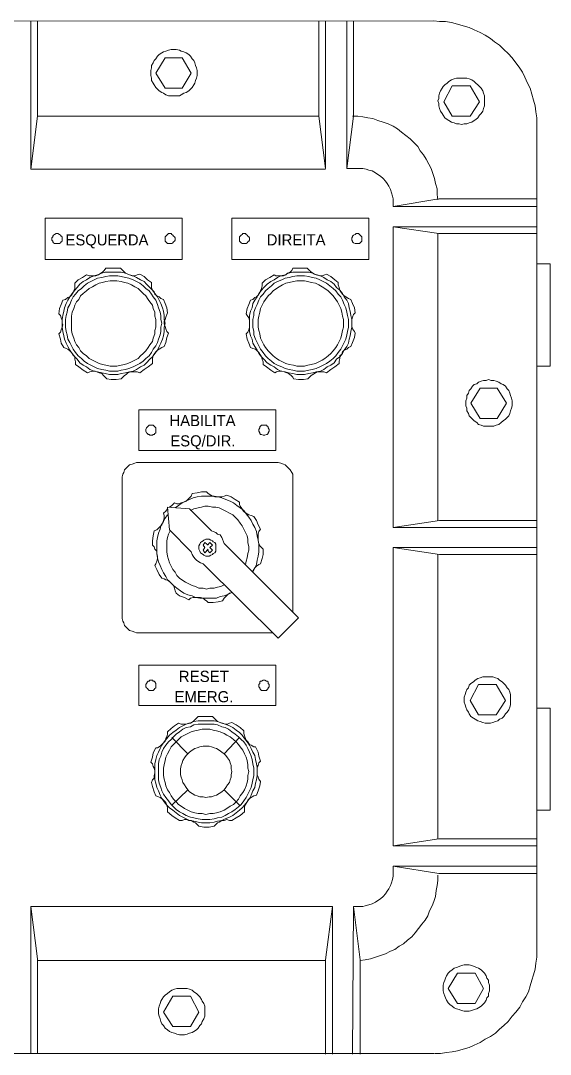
# Model space of a CAD drawing. Header units: millimetres. Extents: x -72 to 2978, y -1067 to 2817.
# Drawn here: x 2081.4 to 2268.2, y 603.2 to 967.8 of the extents above; entities that cross this region are included whole.
import ezdxf

# ---------------------------------------------------------------- set-up
doc = ezdxf.new("R2010")
doc.units = ezdxf.units.MM
doc.styles.add('CIDFont+F1$001H0', font='')
doc.styles.get('CIDFont+F1$001H0').set_extended_font_data('CIDFont+F1')

msp = doc.modelspace()

# ---------------------------------------------------------------- linework, layer by layer
at = {"color": 7, "linetype": 'Continuous', "lineweight": 15, "true_color": 0x000007}
for p, q in [((2227.05, 967.84), (1935.37, 967.54)), ((2084.93, 915.4), (2084.93, 967.54)), ((2087.32, 967.54), (2087.32, 934.17)), ((2186.53, 967.84), (2186.53, 934.17)), ((2188.91, 967.84), (2188.91, 915.7)), ((2196.36, 915.7), (2196.36, 967.84)), ((2198.74, 967.84), (2198.74, 934.17)), ((2129.03, 949.37), (2132.3, 954.73)), ((2132.3, 954.73), (2138.26, 954.73)), ((2138.26, 954.73), (2141.54, 949.37)), ((2132.3, 944.01), (2129.03, 949.37)), ((2141.54, 949.37), (2138.26, 944.01)), ((2230.62, 939.24), (2233.6, 944.9)), ((2233.6, 944.9), (2239.86, 944.9)), ((2239.86, 944.9), (2243.13, 939.24)), ((2138.26, 944.01), (2132.3, 944.01)), ((2233.6, 934.17), (2230.62, 939.24)), ((2243.13, 939.24), (2239.86, 934.17)), ((2087.32, 934.17), (2084.93, 915.4)), ((2087.32, 934.17), (2186.53, 934.17)), ((2186.53, 934.17), (2188.91, 915.7)), ((2198.74, 934.17), (2196.36, 915.7)), ((2239.86, 934.17), (2233.6, 934.17)), ((2263.39, 931.49), (2263.39, 639.52)), ((2084.93, 915.4), (2188.91, 915.4)), ((2200.83, 915.7), (2196.36, 915.7)), ((2228.83, 904.98), (2212.75, 902.3)), ((2228.83, 904.98), (2263.39, 904.98)), ((2212.75, 902.3), (2212.75, 903.78)), ((2212.75, 902.3), (2263.39, 902.3)), ((2212.75, 895.15), (2212.75, 789.08)), ((2228.83, 892.76), (2212.75, 895.15)), ((2212.75, 895.15), (2263.39, 895.15)), ((2228.54, 791.47), (2228.54, 892.76)), ((2228.83, 892.76), (2263.39, 892.76)), ((2268.16, 882.04), (2263.39, 882.04)), ((2268.16, 845.99), (2268.16, 882.04)), ((2268.16, 845.99), (2263.39, 845.99)), ((2240.15, 832.88), (2243.43, 838.24)), ((2243.43, 838.24), (2249.39, 838.24)), ((2249.39, 838.24), (2252.67, 832.88)), ((2243.43, 827.52), (2240.15, 832.88)), ((2252.67, 832.88), (2249.39, 827.52)), ((2249.39, 827.52), (2243.43, 827.52)), ((2123.07, 812.02), (2171.33, 812.02)), ((2117.11, 757.8), (2117.11, 806.06)), ((2177.29, 758.99), (2177.29, 806.06)), ((2140.94, 795.64), (2133.2, 796.23)), ((2133.79, 788.19), (2133.2, 796.23)), ((2140.94, 795.64), (2148.69, 787.89)), ((2229.13, 791.47), (2212.75, 789.08)), ((2229.13, 791.47), (2263.39, 791.47)), ((2141.54, 780.44), (2133.79, 788.19)), ((2212.75, 789.08), (2263.39, 789.08)), ((2153.16, 783.42), (2179.38, 757.2)), ((2212.75, 781.93), (2212.75, 676.76)), ((2229.13, 779.55), (2212.75, 781.93)), ((2212.75, 781.93), (2263.39, 781.93)), ((2228.54, 779.55), (2228.54, 679.15)), ((2229.13, 779.55), (2263.39, 779.55)), ((2172.23, 750.05), (2145.71, 776.27)), ((2179.38, 757.2), (2172.23, 750.05)), ((2123.07, 751.84), (2170.14, 751.84)), ((2239.86, 728.01), (2242.84, 733.67)), ((2242.84, 733.67), (2249.09, 733.67)), ((2249.09, 733.67), (2252.37, 728.01)), ((2242.84, 722.94), (2239.86, 728.01)), ((2252.37, 728.01), (2249.09, 722.94)), ((2249.09, 722.94), (2242.84, 722.94)), ((2268.16, 725.33), (2263.39, 725.33)), ((2268.16, 725.33), (2268.16, 689.28)), ((2268.16, 689.28), (2263.39, 689.28)), ((2228.83, 679.15), (2212.75, 676.76)), ((2228.83, 679.15), (2263.39, 679.15)), ((2212.75, 676.76), (2263.39, 676.76)), ((2228.83, 666.93), (2212.75, 669.61)), ((2212.75, 669.61), (2263.39, 669.61)), ((2212.75, 667.23), (2212.75, 669.61)), ((2228.83, 666.93), (2263.39, 666.93)), ((2191.29, 655.31), (2084.93, 655.31)), ((2084.93, 603.47), (2084.93, 655.31)), ((2087.32, 636.84), (2084.93, 655.31)), ((2188.91, 636.54), (2191.29, 655.31)), ((2191.29, 655.31), (2191.29, 603.18)), ((2198.44, 603.18), (2198.74, 655.31)), ((2201.13, 636.54), (2198.74, 655.31)), ((2200.83, 655.31), (2198.74, 655.31)), ((2087.32, 603.47), (2087.32, 636.84)), ((2087.32, 636.25), (2188.91, 636.25)), ((2188.91, 603.18), (2188.91, 636.54)), ((2201.13, 603.18), (2201.13, 636.54)), ((2232.11, 626.41), (2235.39, 631.78)), ((2235.39, 631.78), (2241.64, 631.78)), ((2241.64, 631.78), (2244.62, 626.41)), ((2131.71, 618.07), (2134.99, 623.73)), ((2134.99, 623.73), (2141.24, 623.73)), ((2141.24, 623.73), (2144.22, 618.07)), ((2235.39, 621.05), (2232.11, 626.41)), ((2244.62, 626.41), (2241.64, 621.05)), ((2241.64, 621.05), (2235.39, 621.05)), ((2134.99, 613.01), (2131.71, 618.07)), ((2144.22, 618.07), (2141.24, 613.01)), ((2141.24, 613.01), (2134.99, 613.01)), ((2227.05, 603.47), (1935.08, 603.47))]:
    msp.add_line(p, q, dxfattribs=at)
at = {"color": 152, "linetype": 'Continuous', "lineweight": 15, "true_color": 0x1154e4}
for p, q in [((2140.35, 709.24), (2134.69, 714.9)), ((2153.16, 709.24), (2158.52, 714.9)), ((2134.69, 691.06), (2140.35, 696.43)), ((2158.52, 691.06), (2153.16, 696.43))]:
    msp.add_line(p, q, dxfattribs=at)
at = {"color": 7, "linetype": 'Continuous', "lineweight": 15, "true_color": 0x000007}
for points in [[(2263.39, 931.49), (2263.39, 933.58), (2263.1, 935.66), (2262.8, 937.75), (2262.2, 939.83), (2261.61, 941.92), (2261.01, 944.01), (2260.12, 945.79), (2259.22, 947.88), (2258.33, 949.67), (2257.14, 951.45), (2255.94, 952.94), (2254.75, 954.73), (2253.26, 956.22), (2251.77, 957.71), (2250.28, 959.2), (2248.5, 960.39), (2247.01, 961.58), (2245.22, 962.77), (2243.43, 963.67), (2241.35, 964.56), (2239.56, 965.46), (2237.47, 966.05), (2235.39, 966.65), (2233.3, 967.24), (2231.22, 967.54), (2229.13, 967.54), (2227.05, 967.84)], [(2228.54, 904.68), (2228.24, 906.47), (2228.24, 908.55), (2227.64, 910.34), (2227.34, 912.13), (2226.75, 913.91), (2226.15, 915.7), (2225.26, 917.19), (2224.36, 918.98), (2223.47, 920.47), (2222.28, 921.96), (2221.39, 923.45), (2219.9, 924.94), (2218.7, 926.13), (2217.21, 927.32), (2215.72, 928.51), (2214.23, 929.7), (2212.75, 930.6), (2210.96, 931.49), (2209.17, 932.09), (2207.38, 932.68), (2205.6, 933.28), (2203.81, 933.58), (2202.02, 933.88), (2200.23, 934.17), (2198.44, 934.17)], [(2212.75, 903.78), (2212.75, 904.98), (2212.45, 905.87), (2212.15, 907.06), (2211.85, 908.25), (2211.26, 909.45), (2210.66, 910.34), (2210.06, 911.23), (2209.17, 912.13), (2208.28, 913.02), (2207.38, 913.62), (2206.49, 914.21), (2205.3, 914.81), (2204.11, 915.11), (2203.21, 915.4), (2202.02, 915.7), (2200.83, 915.7)], [(2104.6, 878.16), (2105.49, 877.87), (2106.39, 877.87), (2107.28, 877.87), (2107.87, 877.87), (2108.77, 878.16), (2109.66, 878.76), (2110.26, 879.06), (2110.85, 879.65), (2111.45, 880.55)], [(2116.51, 880.55), (2114.73, 880.55), (2112.94, 880.55), (2111.45, 880.55)], [(2116.51, 880.55), (2117.11, 879.95), (2117.71, 879.35), (2118.3, 878.76), (2119.2, 878.46), (2119.79, 878.16), (2120.69, 877.87), (2121.58, 877.87), (2122.47, 878.16), (2123.37, 878.46)], [(2170.74, 878.16), (2171.33, 877.87), (2172.23, 877.87), (2173.12, 877.87), (2174.01, 877.87), (2174.91, 878.16), (2175.5, 878.76), (2176.4, 879.06), (2176.99, 879.65), (2177.29, 880.55)], [(2182.36, 880.55), (2180.87, 880.55), (2179.08, 880.55), (2177.29, 880.55)], [(2182.36, 880.55), (2182.95, 879.95), (2183.55, 879.35), (2184.44, 878.76), (2185.04, 878.46), (2185.93, 878.16), (2186.83, 877.87), (2187.72, 877.87), (2188.61, 878.16), (2189.21, 878.46)], [(2104.6, 878.16), (2103.11, 877.27), (2101.62, 876.38), (2100.43, 875.18)], [(2127.54, 875.48), (2126.05, 876.38), (2124.86, 877.57), (2123.37, 878.46)], [(2127.54, 875.48), (2127.54, 874.59), (2127.54, 873.69), (2127.84, 872.8), (2128.43, 872.2), (2128.73, 871.31), (2129.33, 870.71), (2130.22, 870.42), (2130.82, 869.82), (2131.71, 869.52)], [(2170.74, 878.16), (2169.25, 877.27), (2167.76, 876.38), (2166.57, 875.18)], [(2193.38, 875.48), (2192.19, 876.38), (2190.7, 877.57), (2189.21, 878.46)], [(2193.38, 875.48), (2193.38, 874.59), (2193.68, 873.69), (2193.98, 872.8), (2194.27, 872.2), (2194.87, 871.31), (2195.47, 870.71), (2196.06, 870.42), (2196.96, 869.82), (2197.85, 869.52)], [(2096.26, 869.23), (2097.15, 869.52), (2098.04, 870.12), (2098.64, 870.42), (2099.23, 871.01), (2099.83, 871.91), (2100.13, 872.5), (2100.43, 873.4), (2100.43, 874.29), (2100.43, 875.18)], [(2162.4, 869.23), (2163.29, 869.52), (2163.89, 870.12), (2164.48, 870.42), (2165.08, 871.01), (2165.67, 871.91), (2165.97, 872.5), (2166.27, 873.4), (2166.57, 874.29), (2166.57, 875.18)], [(2096.26, 869.23), (2095.66, 867.74), (2095.06, 866.25), (2094.77, 864.46)], [(2133.2, 864.76), (2132.9, 866.54), (2132.3, 868.03), (2131.71, 869.52)], [(2162.4, 869.23), (2161.8, 867.74), (2161.2, 866.25), (2160.91, 864.46)], [(2199.34, 864.76), (2199.04, 866.54), (2198.44, 868.03), (2197.85, 869.52)], [(2094.77, 857.31), (2095.36, 857.9), (2095.66, 858.8), (2095.96, 859.69), (2096.26, 860.59), (2095.96, 861.18), (2095.96, 862.08), (2095.66, 862.97), (2095.36, 863.86), (2094.77, 864.46)], [(2133.2, 864.76), (2132.9, 864.16), (2132.6, 863.27), (2132.3, 862.37), (2132.01, 861.78), (2132.01, 860.88), (2132.3, 859.99), (2132.6, 859.1), (2132.9, 858.2), (2133.5, 857.61)], [(2160.91, 857.31), (2161.5, 857.9), (2161.8, 858.8), (2162.1, 859.69), (2162.1, 860.59), (2162.1, 861.18), (2162.1, 862.08), (2161.8, 862.97), (2161.2, 863.86), (2160.91, 864.46)], [(2199.34, 864.76), (2198.74, 864.16), (2198.44, 863.27), (2198.15, 862.37), (2198.15, 861.78), (2198.15, 860.88), (2198.15, 859.99), (2198.44, 859.1), (2199.04, 858.2), (2199.34, 857.61)], [(2094.77, 857.31), (2095.36, 855.52), (2095.66, 854.03), (2096.55, 852.54)], [(2132.01, 852.84), (2132.6, 854.33), (2132.9, 856.12), (2133.5, 857.61)], [(2160.91, 857.31), (2161.2, 855.52), (2161.8, 854.03), (2162.4, 852.54)], [(2197.85, 852.84), (2198.44, 854.33), (2199.04, 856.12), (2199.34, 857.61)], [(2100.72, 846.58), (2100.72, 847.48), (2100.43, 848.37), (2100.43, 849.26), (2099.83, 849.86), (2099.23, 850.75), (2098.64, 851.35), (2098.04, 851.95), (2097.45, 852.24), (2096.55, 852.54)], [(2132.01, 852.84), (2131.11, 852.54), (2130.22, 851.95), (2129.62, 851.65), (2129.03, 851.05), (2128.43, 850.16), (2128.13, 849.56), (2127.84, 848.67), (2127.84, 847.77), (2127.84, 846.88)], [(2166.86, 846.58), (2166.86, 847.48), (2166.57, 848.37), (2166.27, 849.26), (2165.97, 849.86), (2165.37, 850.75), (2164.78, 851.35), (2164.18, 851.95), (2163.29, 852.24), (2162.4, 852.54)], [(2197.85, 852.84), (2196.96, 852.54), (2196.36, 851.95), (2195.47, 851.65), (2194.87, 851.05), (2194.57, 850.16), (2193.98, 849.56), (2193.98, 848.67), (2193.68, 847.77), (2193.68, 846.88)], [(2100.72, 846.58), (2101.92, 845.69), (2103.41, 844.5), (2104.9, 843.6)], [(2123.37, 843.6), (2124.86, 844.8), (2126.35, 845.69), (2127.84, 846.88)], [(2166.86, 846.58), (2168.06, 845.69), (2169.55, 844.5), (2171.04, 843.6)], [(2189.21, 843.6), (2190.7, 844.8), (2192.19, 845.69), (2193.68, 846.88)], [(2111.75, 841.52), (2111.15, 842.11), (2110.56, 842.71), (2109.96, 843.31), (2109.07, 843.6), (2108.17, 843.9), (2107.58, 844.2), (2106.68, 844.2), (2105.79, 843.9), (2104.9, 843.6)], [(2123.37, 843.6), (2122.47, 843.9), (2121.58, 843.9), (2120.69, 843.9), (2120.09, 843.9), (2119.2, 843.6), (2118.6, 843.01), (2118, 842.71), (2117.41, 842.11), (2116.81, 841.52)], [(2177.59, 841.52), (2177.29, 842.11), (2176.7, 842.71), (2175.8, 843.31), (2175.21, 843.6), (2174.31, 843.9), (2173.42, 844.2), (2172.53, 844.2), (2171.63, 843.9), (2171.04, 843.6)], [(2189.21, 843.6), (2188.32, 843.9), (2187.72, 843.9), (2186.83, 843.9), (2185.93, 843.9), (2185.34, 843.6), (2184.44, 843.01), (2183.85, 842.71), (2183.25, 842.11), (2182.65, 841.52)], [(2111.75, 841.52), (2113.24, 841.22), (2115.02, 841.22), (2116.81, 841.52)], [(2177.59, 841.52), (2179.38, 841.22), (2181.16, 841.22), (2182.65, 841.52)], [(2123.07, 812.02), (2122.18, 812.02), (2121.58, 811.73), (2120.69, 811.43), (2119.79, 811.13), (2119.2, 810.53), (2118.6, 809.94), (2118, 809.34), (2117.71, 808.45), (2117.41, 807.85), (2117.11, 806.96), (2117.11, 806.06)], [(2177.29, 806.06), (2177.29, 806.96), (2177.29, 807.85), (2176.99, 808.45), (2176.4, 809.34), (2175.8, 809.94), (2175.21, 810.53), (2174.61, 811.13), (2174.01, 811.43), (2173.12, 811.73), (2172.23, 812.02), (2171.33, 812.02)], [(2135.58, 797.72), (2136.48, 797.42), (2137.07, 797.42), (2137.97, 797.72), (2138.86, 798.02), (2139.75, 798.32), (2140.35, 798.91), (2140.94, 799.51), (2141.54, 800.11), (2141.84, 801)], [(2163.29, 773.29), (2163.89, 774.78), (2164.48, 775.97), (2164.78, 777.46), (2165.08, 778.95), (2165.37, 780.44), (2165.37, 781.93), (2165.37, 783.12), (2165.08, 784.61), (2164.78, 786.1), (2164.48, 787.59), (2163.89, 789.08), (2163.29, 790.27), (2162.69, 791.47), (2161.8, 792.66), (2160.91, 793.85), (2160.01, 795.04), (2158.82, 795.94), (2157.63, 796.83), (2156.44, 797.72), (2155.25, 798.32), (2153.76, 798.91), (2152.27, 799.51), (2151.07, 799.81), (2149.58, 800.11), (2148.09, 800.11), (2146.61, 800.11), (2145.12, 800.11), (2143.63, 799.81), (2142.14, 799.51), (2140.94, 798.91), (2139.46, 798.32), (2138.26, 797.72), (2137.07, 796.83), (2135.88, 795.94)], [(2146.9, 801.6), (2145.12, 801.6), (2143.63, 801.3), (2141.84, 801)], [(2146.9, 801.6), (2147.5, 801), (2148.39, 800.4), (2148.99, 800.11), (2149.88, 799.81), (2150.78, 799.81), (2151.67, 799.81), (2152.27, 799.81), (2153.16, 800.11), (2154.05, 800.4)], [(2158.52, 798.02), (2157.03, 798.91), (2155.54, 799.81), (2154.05, 800.4)], [(2133.2, 795.64), (2132.6, 794.74), (2131.71, 794.15)], [(2135.58, 797.72), (2134.69, 796.83), (2133.79, 796.23)], [(2160.61, 775.97), (2160.91, 777.17), (2161.2, 778.36), (2161.5, 779.85), (2161.8, 781.04), (2161.8, 782.23), (2161.5, 783.72), (2161.5, 784.91), (2161.2, 786.1), (2160.61, 787.3), (2160.01, 788.49), (2159.42, 789.68), (2158.82, 790.57), (2157.93, 791.76), (2157.03, 792.66), (2156.14, 793.55), (2154.95, 794.15), (2153.76, 794.74), (2152.56, 795.34), (2151.37, 795.94), (2150.18, 796.23), (2148.99, 796.23), (2147.5, 796.53), (2146.31, 796.53), (2145.12, 796.23), (2143.92, 795.94), (2142.43, 795.64), (2141.24, 795.04)], [(2158.52, 798.02), (2158.52, 797.13), (2158.82, 796.53), (2159.42, 795.64), (2159.71, 795.04), (2160.31, 794.45), (2161.2, 793.85), (2161.8, 793.55), (2162.69, 793.25), (2163.59, 792.96)], [(2128.43, 787.89), (2129.33, 788.19), (2129.92, 788.78), (2130.52, 789.38), (2131.11, 789.98), (2131.41, 790.57), (2131.71, 791.47), (2132.01, 792.36), (2132.01, 793.25), (2131.71, 794.15)], [(2133.2, 793.55), (2132.3, 792.36), (2131.71, 791.17), (2130.82, 789.68), (2130.52, 788.49), (2129.92, 787), (2129.62, 785.51), (2129.33, 784.32), (2129.33, 782.83), (2129.33, 781.34), (2129.33, 779.85), (2129.62, 778.36), (2129.92, 776.87), (2130.52, 775.68), (2131.11, 774.19), (2131.71, 772.99), (2132.6, 771.8), (2133.2, 770.61), (2134.39, 769.42), (2135.28, 768.53), (2136.48, 767.63), (2137.67, 766.74), (2138.86, 765.84), (2140.35, 765.25), (2141.84, 764.95), (2143.03, 764.35), (2144.52, 764.06), (2146.01, 764.06), (2147.5, 764.06), (2148.99, 764.06), (2150.48, 764.06), (2151.67, 764.65), (2153.16, 764.95), (2154.65, 765.55), (2155.84, 766.14)], [(2165.97, 788.49), (2165.08, 789.98), (2164.48, 791.47), (2163.59, 792.96)], [(2128.43, 787.89), (2128.13, 786.1), (2127.84, 784.32), (2127.84, 782.83)], [(2134.09, 787.89), (2133.5, 786.7), (2133.2, 785.51), (2132.9, 784.32), (2132.9, 782.83), (2132.9, 781.63), (2132.9, 780.44), (2133.2, 778.95), (2133.5, 777.76), (2133.79, 776.57), (2134.39, 775.38), (2134.99, 774.19), (2135.88, 773.29), (2136.48, 772.1), (2137.37, 771.21), (2138.56, 770.31), (2139.46, 769.72), (2140.65, 769.12), (2141.84, 768.53), (2143.03, 768.23), (2144.22, 767.63), (2145.71, 767.63), (2146.9, 767.33), (2148.09, 767.63), (2149.58, 767.63), (2150.78, 767.93), (2151.97, 768.23), (2153.16, 768.82)], [(2153.16, 783.42), (2152.86, 784.02), (2152.56, 784.91), (2152.27, 785.51), (2151.67, 786.4), (2150.78, 786.7), (2150.18, 787.3), (2149.29, 787.59), (2148.69, 787.89)], [(2165.97, 788.49), (2165.37, 787.59), (2165.08, 786.7), (2165.08, 786.1), (2165.08, 785.21), (2165.08, 784.32), (2165.37, 783.42), (2165.67, 782.53), (2166.27, 781.93), (2166.86, 781.34)], [(2128.73, 775.68), (2129.03, 776.27), (2129.33, 777.17), (2129.62, 778.06), (2129.62, 778.95), (2129.33, 779.85), (2129.33, 780.74), (2128.73, 781.34), (2128.43, 782.23), (2127.84, 782.83)], [(2141.54, 780.44), (2141.84, 779.55), (2142.14, 778.95), (2142.73, 778.06), (2143.33, 777.46), (2144.22, 776.87), (2144.82, 776.57), (2145.71, 776.27)], [(2147.5, 782.83), (2146.31, 783.72), (2145.71, 782.83), (2146.31, 781.93)], [(2146.31, 781.93), (2145.71, 781.04), (2146.31, 780.14), (2147.5, 781.34)], [(2148.09, 781.93), (2148.99, 782.83), (2148.09, 783.72), (2147.2, 782.83)], [(2147.2, 781.04), (2148.09, 780.14), (2148.99, 781.04), (2148.09, 781.93)], [(2165.97, 776.27), (2166.57, 778.06), (2166.86, 779.55), (2166.86, 781.34)], [(2128.73, 775.68), (2129.33, 774.19), (2130.22, 772.4), (2131.11, 771.21)], [(2165.97, 776.27), (2165.37, 775.97), (2164.48, 775.38), (2163.89, 774.78), (2163.59, 774.19), (2162.99, 773.29)], [(2136.18, 765.84), (2135.88, 766.74), (2135.58, 767.63), (2135.28, 768.53), (2134.69, 769.12), (2134.09, 769.72), (2133.5, 770.31), (2132.6, 770.61), (2132.01, 770.91), (2131.11, 771.21)], [(2136.18, 765.84), (2137.37, 764.95), (2139.16, 764.35), (2140.65, 763.46)], [(2155.84, 766.14), (2154.95, 765.84), (2154.35, 765.25), (2153.76, 764.65), (2153.16, 764.06), (2152.56, 763.16)], [(2147.5, 762.57), (2146.9, 763.16), (2146.31, 763.46), (2145.71, 764.06), (2144.82, 764.35), (2143.92, 764.35), (2143.03, 764.35), (2142.14, 764.35), (2141.24, 764.06), (2140.65, 763.46)], [(2147.5, 762.57), (2149.29, 762.57), (2151.07, 762.87), (2152.56, 763.16)], [(2117.11, 757.8), (2117.11, 756.91), (2117.41, 756.01), (2117.71, 755.42), (2118, 754.52), (2118.6, 753.93), (2119.2, 753.33), (2119.79, 752.74), (2120.69, 752.44), (2121.58, 752.14), (2122.18, 751.84), (2123.07, 751.84)], [(2137.07, 719.96), (2137.97, 719.67), (2138.86, 719.67), (2139.75, 719.67), (2140.65, 719.96), (2141.24, 719.96), (2142.14, 720.56), (2142.73, 721.16), (2143.33, 721.75), (2143.92, 722.35)], [(2148.99, 722.35), (2147.5, 722.35), (2145.71, 722.35), (2143.92, 722.35)], [(2148.99, 722.35), (2149.58, 721.75), (2150.18, 721.16), (2150.78, 720.56), (2151.67, 720.26), (2152.56, 719.96), (2153.46, 719.67), (2154.35, 719.67), (2154.95, 719.96), (2155.84, 720.26)], [(2137.07, 719.96), (2135.58, 719.07), (2134.39, 718.18), (2133.2, 716.98)], [(2160.01, 717.28), (2158.82, 718.47), (2157.33, 719.37), (2155.84, 720.26)], [(2129.03, 711.32), (2129.62, 711.32), (2130.52, 711.92), (2131.11, 712.52), (2131.71, 713.11), (2132.3, 713.71), (2132.6, 714.6), (2132.9, 715.2), (2133.2, 716.09), (2133.2, 716.98)], [(2160.01, 717.28), (2160.01, 716.39), (2160.31, 715.49), (2160.61, 714.6), (2160.91, 714), (2161.5, 713.41), (2162.1, 712.52), (2162.69, 712.22), (2163.59, 711.62), (2164.18, 711.62)], [(2129.03, 711.32), (2128.13, 709.54), (2127.84, 708.05), (2127.24, 706.26)], [(2165.97, 706.56), (2165.37, 708.34), (2165.08, 709.83), (2164.18, 711.62)], [(2127.54, 699.11), (2127.84, 700), (2128.43, 700.6), (2128.43, 701.49), (2128.73, 702.39), (2128.73, 703.28), (2128.43, 704.17), (2128.13, 704.77), (2127.84, 705.66), (2127.24, 706.26)], [(2165.97, 706.56), (2165.37, 705.96), (2165.08, 705.07), (2164.78, 704.47), (2164.78, 703.58), (2164.78, 702.68), (2164.78, 701.79), (2165.08, 700.9), (2165.37, 700.3), (2165.97, 699.41)], [(2127.54, 699.11), (2127.84, 697.62), (2128.43, 695.83), (2129.03, 694.34)], [(2164.48, 694.64), (2165.08, 696.13), (2165.67, 697.92), (2165.97, 699.41)], [(2133.2, 688.68), (2133.2, 689.57), (2133.2, 690.17), (2132.9, 691.06), (2132.6, 691.96), (2132.01, 692.55), (2131.41, 693.15), (2130.52, 693.75), (2129.92, 694.04), (2129.03, 694.34)], [(2164.48, 694.64), (2163.59, 694.34), (2162.99, 694.04), (2162.1, 693.45), (2161.5, 692.85), (2161.2, 692.26), (2160.61, 691.36), (2160.31, 690.47), (2160.31, 689.57), (2160.31, 688.68)], [(2133.2, 688.68), (2134.69, 687.49), (2135.88, 686.6), (2137.37, 685.7)], [(2144.22, 683.62), (2143.63, 684.21), (2143.03, 684.81), (2142.43, 685.11), (2141.54, 685.7), (2140.65, 685.7), (2140.05, 686), (2139.16, 686), (2138.26, 685.7), (2137.37, 685.7)], [(2155.84, 685.7), (2154.95, 685.7), (2154.05, 686), (2153.16, 685.7), (2152.27, 685.7), (2151.37, 685.11), (2150.78, 684.81), (2150.18, 684.21), (2149.58, 683.62)], [(2155.84, 685.7), (2157.33, 686.6), (2158.82, 687.49), (2160.31, 688.68)], [(2144.22, 683.62), (2146.01, 683.32), (2147.8, 683.32), (2149.58, 683.62)], [(2200.83, 655.31), (2202.02, 655.31), (2202.91, 655.61), (2204.11, 655.91), (2205.3, 656.21), (2206.49, 656.8), (2207.38, 657.4), (2208.28, 657.99), (2209.17, 658.89), (2210.06, 659.78), (2210.66, 660.68), (2211.26, 661.57), (2211.85, 662.76), (2212.15, 663.66), (2212.45, 664.85), (2212.75, 666.04), (2212.75, 667.23)], [(2201.13, 636.25), (2202.91, 636.54), (2204.7, 636.84), (2206.49, 637.44), (2208.28, 638.03), (2210.06, 638.63), (2211.85, 639.52), (2213.34, 640.12), (2214.83, 641.31), (2216.32, 642.2), (2217.81, 643.4), (2219.3, 644.59), (2220.49, 646.08), (2221.68, 647.57), (2222.87, 649.06), (2224.07, 650.55), (2224.96, 652.04), (2225.56, 653.82), (2226.45, 655.61), (2227.05, 657.1), (2227.64, 658.89), (2227.94, 660.97), (2228.24, 662.76), (2228.54, 664.55), (2228.54, 666.34)], [(2227.34, 603.47), (2229.43, 603.47), (2231.51, 603.77), (2233.6, 604.07), (2235.39, 604.37), (2237.47, 604.96), (2239.56, 605.56), (2241.35, 606.45), (2243.43, 607.35), (2245.22, 608.54), (2247.01, 609.43), (2248.79, 610.62), (2250.28, 612.11), (2251.77, 613.31), (2253.26, 614.79), (2254.75, 616.58), (2255.94, 618.07), (2257.43, 619.86), (2258.33, 621.65), (2259.52, 623.43), (2260.41, 625.22), (2261.01, 627.31), (2261.61, 629.39), (2262.2, 631.18), (2262.8, 633.27), (2263.1, 635.35), (2263.39, 637.44), (2263.39, 639.52)]]:
    msp.add_lwpolyline(points, dxfattribs=at)
for points in [[(2143.63, 949.37), (2143.63, 950.26), (2143.33, 951.16), (2143.03, 952.05), (2142.73, 952.94), (2142.43, 953.84), (2141.84, 954.43), (2141.24, 955.33), (2140.65, 955.92), (2139.75, 956.52), (2138.86, 956.82), (2137.97, 957.11), (2137.37, 957.41), (2136.18, 957.71), (2135.28, 957.71), (2134.39, 957.71), (2133.5, 957.41), (2132.6, 957.11), (2131.71, 956.82), (2131.11, 956.52), (2130.22, 955.92), (2129.62, 955.33), (2129.03, 954.43), (2128.43, 953.84), (2128.13, 952.94), (2127.54, 952.05), (2127.54, 951.16), (2127.24, 950.26), (2127.24, 949.37), (2127.24, 948.47), (2127.54, 947.58), (2127.54, 946.69), (2128.13, 945.79), (2128.43, 945.2), (2129.03, 944.3), (2129.62, 943.71), (2130.22, 943.11), (2131.11, 942.52), (2131.71, 942.22), (2132.6, 941.62), (2133.5, 941.32), (2134.39, 941.32), (2135.28, 941.32), (2136.18, 941.32), (2137.37, 941.32), (2137.97, 941.62), (2138.86, 942.22), (2139.75, 942.52), (2140.65, 943.11), (2141.24, 943.71), (2141.84, 944.3), (2142.43, 945.2), (2142.73, 945.79), (2143.03, 946.69), (2143.33, 947.58), (2143.63, 948.47)], [(2244.92, 939.54), (2244.92, 940.43), (2244.92, 941.32), (2244.62, 942.22), (2244.33, 943.11), (2243.73, 944.01), (2243.13, 944.6), (2242.54, 945.2), (2241.94, 945.79), (2241.35, 946.39), (2240.45, 946.98), (2239.56, 947.28), (2238.67, 947.58), (2237.77, 947.58), (2236.88, 947.58), (2235.98, 947.58), (2235.09, 947.58), (2234.2, 947.28), (2233.3, 946.98), (2232.41, 946.39), (2231.81, 945.79), (2230.92, 945.2), (2230.32, 944.6), (2230.03, 944.01), (2229.43, 943.11), (2229.13, 942.22), (2228.83, 941.32), (2228.83, 940.43), (2228.54, 939.54), (2228.83, 938.64), (2228.83, 937.75), (2229.13, 936.85), (2229.43, 935.96), (2230.03, 935.07), (2230.32, 934.47), (2230.92, 933.58), (2231.81, 932.98), (2232.41, 932.68), (2233.3, 932.09), (2234.2, 931.79), (2235.09, 931.49), (2235.98, 931.49), (2236.88, 931.19), (2237.77, 931.49), (2238.67, 931.49), (2239.56, 931.79), (2240.45, 932.09), (2241.35, 932.68), (2241.94, 932.98), (2242.54, 933.58), (2243.13, 934.47), (2243.73, 935.07), (2244.33, 935.96), (2244.62, 936.85), (2244.92, 937.75), (2244.92, 938.64)], [(2090, 898.12), (2138.26, 898.12), (2138.26, 883.53), (2090, 883.53)], [(2155.84, 898.12), (2204.11, 898.12), (2204.11, 883.53), (2155.84, 883.53)], [(2095.96, 890.97), (2095.96, 891.27), (2095.96, 891.57), (2095.66, 891.87), (2095.36, 892.17), (2095.06, 892.46), (2094.47, 892.76), (2094.17, 892.76), (2093.87, 892.76), (2093.28, 892.46), (2092.98, 892.17), (2092.68, 891.87), (2092.68, 891.57), (2092.38, 891.27), (2092.38, 890.97), (2092.38, 890.38), (2092.68, 890.08), (2092.68, 889.78), (2092.98, 889.48), (2093.28, 889.19), (2093.87, 889.19), (2094.17, 889.19), (2094.47, 889.19), (2095.06, 889.19), (2095.36, 889.48), (2095.66, 889.78), (2095.96, 890.08), (2095.96, 890.38)], [(2135.88, 890.97), (2135.88, 891.27), (2135.58, 891.57), (2135.28, 891.87), (2134.99, 892.17), (2134.69, 892.46), (2134.39, 892.76), (2134.09, 892.76), (2133.5, 892.76), (2133.2, 892.46), (2132.9, 892.17), (2132.6, 891.87), (2132.3, 891.57), (2132.3, 891.27), (2132.3, 890.97), (2132.3, 890.38), (2132.3, 890.08), (2132.6, 889.78), (2132.9, 889.48), (2133.2, 889.19), (2133.5, 889.19), (2134.09, 889.19), (2134.39, 889.19), (2134.69, 889.19), (2134.99, 889.48), (2135.28, 889.78), (2135.58, 890.08), (2135.88, 890.38)], [(2162.1, 890.97), (2162.1, 891.27), (2161.8, 891.57), (2161.5, 891.87), (2161.2, 892.17), (2160.91, 892.46), (2160.61, 892.76), (2160.31, 892.76), (2159.71, 892.76), (2159.42, 892.46), (2159.12, 892.17), (2158.82, 891.87), (2158.52, 891.57), (2158.52, 891.27), (2158.52, 890.97), (2158.52, 890.38), (2158.52, 890.08), (2158.82, 889.78), (2159.12, 889.48), (2159.42, 889.19), (2159.71, 889.19), (2160.31, 889.19), (2160.61, 889.19), (2160.91, 889.19), (2161.2, 889.48), (2161.5, 889.78), (2161.8, 890.08), (2162.1, 890.38)], [(2201.72, 890.97), (2201.72, 891.27), (2201.72, 891.57), (2201.42, 891.87), (2201.13, 892.17), (2200.83, 892.46), (2200.53, 892.76), (2199.93, 892.76), (2199.64, 892.76), (2199.34, 892.46), (2198.74, 892.17), (2198.44, 891.87), (2198.44, 891.57), (2198.15, 891.27), (2198.15, 890.97), (2198.15, 890.38), (2198.44, 890.08), (2198.44, 889.78), (2198.74, 889.48), (2199.34, 889.19), (2199.64, 889.19), (2199.93, 889.19), (2200.53, 889.19), (2200.83, 889.19), (2201.13, 889.48), (2201.42, 889.78), (2201.72, 890.08), (2201.72, 890.38)], [(2132.3, 861.18), (2132.01, 862.37), (2132.01, 863.86), (2131.71, 865.35), (2131.41, 866.54), (2130.82, 868.03), (2130.22, 869.23), (2129.62, 870.42), (2128.73, 871.61), (2127.84, 872.8), (2126.94, 873.69), (2125.75, 874.89), (2124.86, 875.78), (2123.66, 876.38), (2122.18, 877.27), (2120.98, 877.87), (2119.79, 878.16), (2118.3, 878.76), (2116.81, 879.06), (2115.62, 879.06), (2114.13, 879.06), (2112.64, 879.06), (2111.15, 879.06), (2109.96, 878.76), (2108.47, 878.16), (2107.28, 877.87), (2105.79, 877.27), (2104.6, 876.38), (2103.41, 875.78), (2102.21, 874.89), (2101.32, 873.69), (2100.43, 872.8), (2099.53, 871.61), (2098.64, 870.42), (2098.04, 869.23), (2097.45, 868.03), (2096.85, 866.54), (2096.55, 865.35), (2096.26, 863.86), (2095.96, 862.37), (2095.96, 861.18), (2095.96, 859.69), (2096.26, 858.2), (2096.55, 856.71), (2096.85, 855.52), (2097.45, 854.03), (2098.04, 852.84), (2098.64, 851.65), (2099.53, 850.46), (2100.43, 849.26), (2101.32, 848.37), (2102.21, 847.18), (2103.41, 846.28), (2104.6, 845.69), (2105.79, 844.8), (2107.28, 844.2), (2108.47, 843.9), (2109.96, 843.6), (2111.15, 843.31), (2112.64, 843.01), (2114.13, 843.01), (2115.62, 843.01), (2116.81, 843.31), (2118.3, 843.6), (2119.79, 843.9), (2120.98, 844.2), (2122.18, 844.8), (2123.66, 845.69), (2124.86, 846.28), (2125.75, 847.18), (2126.94, 848.37), (2127.84, 849.26), (2128.73, 850.46), (2129.62, 851.65), (2130.22, 852.84), (2130.82, 854.03), (2131.41, 855.52), (2131.71, 856.71), (2132.01, 858.2), (2132.01, 859.69)], [(2198.15, 861.18), (2198.15, 862.37), (2197.85, 863.86), (2197.55, 865.35), (2197.25, 866.54), (2196.96, 868.03), (2196.36, 869.23), (2195.47, 870.42), (2194.87, 871.61), (2193.98, 872.8), (2192.78, 873.69), (2191.89, 874.89), (2190.7, 875.78), (2189.51, 876.38), (2188.32, 877.27), (2187.12, 877.87), (2185.63, 878.16), (2184.44, 878.76), (2182.95, 879.06), (2181.46, 879.06), (2179.97, 879.06), (2178.78, 879.06), (2177.29, 879.06), (2175.8, 878.76), (2174.61, 878.16), (2173.12, 877.87), (2171.93, 877.27), (2170.74, 876.38), (2169.55, 875.78), (2168.35, 874.89), (2167.16, 873.69), (2166.27, 872.8), (2165.37, 871.61), (2164.78, 870.42), (2163.89, 869.23), (2163.29, 868.03), (2162.99, 866.54), (2162.4, 865.35), (2162.1, 863.86), (2162.1, 862.37), (2162.1, 861.18), (2162.1, 859.69), (2162.1, 858.2), (2162.4, 856.71), (2162.99, 855.52), (2163.29, 854.03), (2163.89, 852.84), (2164.78, 851.65), (2165.37, 850.46), (2166.27, 849.26), (2167.16, 848.37), (2168.35, 847.18), (2169.55, 846.28), (2170.74, 845.69), (2171.93, 844.8), (2173.12, 844.2), (2174.61, 843.9), (2175.8, 843.6), (2177.29, 843.31), (2178.78, 843.01), (2179.97, 843.01), (2181.46, 843.01), (2182.95, 843.31), (2184.44, 843.6), (2185.63, 843.9), (2187.12, 844.2), (2188.32, 844.8), (2189.51, 845.69), (2190.7, 846.28), (2191.89, 847.18), (2192.78, 848.37), (2193.98, 849.26), (2194.87, 850.46), (2195.47, 851.65), (2196.36, 852.84), (2196.96, 854.03), (2197.25, 855.52), (2197.55, 856.71), (2197.85, 858.2), (2198.15, 859.69)], [(2131.11, 861.18), (2130.82, 862.37), (2130.82, 863.86), (2130.52, 865.05), (2129.92, 866.54), (2129.62, 867.74), (2129.03, 869.23), (2128.13, 870.42), (2127.54, 871.31), (2126.64, 872.5), (2125.45, 873.4), (2124.56, 874.29), (2123.37, 875.18), (2122.18, 875.78), (2120.98, 876.38), (2119.49, 876.97), (2118.3, 877.27), (2116.81, 877.57), (2115.62, 877.87), (2114.13, 877.87), (2112.64, 877.87), (2111.45, 877.57), (2109.96, 877.27), (2108.47, 876.97), (2107.28, 876.38), (2106.09, 875.78), (2104.9, 875.18), (2103.7, 874.29), (2102.81, 873.4), (2101.62, 872.5), (2100.72, 871.31), (2099.83, 870.42), (2099.23, 869.23), (2098.64, 867.74), (2098.04, 866.54), (2097.75, 865.05), (2097.45, 863.86), (2097.15, 862.37), (2097.15, 861.18), (2097.15, 859.69), (2097.45, 858.2), (2097.75, 857.01), (2098.04, 855.52), (2098.64, 854.33), (2099.23, 853.14), (2099.83, 851.95), (2100.72, 850.75), (2101.62, 849.56), (2102.81, 848.67), (2103.7, 847.77), (2104.9, 846.88), (2106.09, 846.28), (2107.28, 845.69), (2108.47, 845.09), (2109.96, 844.8), (2111.45, 844.5), (2112.64, 844.2), (2114.13, 844.2), (2115.62, 844.2), (2116.81, 844.5), (2118.3, 844.8), (2119.49, 845.09), (2120.98, 845.69), (2122.18, 846.28), (2123.37, 846.88), (2124.56, 847.77), (2125.45, 848.67), (2126.64, 849.56), (2127.54, 850.75), (2128.13, 851.95), (2129.03, 853.14), (2129.62, 854.33), (2129.92, 855.52), (2130.52, 857.01), (2130.82, 858.2), (2130.82, 859.69)], [(2129.03, 861.18), (2129.03, 862.37), (2128.73, 863.56), (2128.73, 865.05), (2128.13, 866.25), (2127.84, 867.44), (2126.94, 868.63), (2126.35, 869.52), (2125.45, 870.71), (2124.56, 871.61), (2123.66, 872.5), (2122.77, 873.4), (2121.58, 873.99), (2120.39, 874.59), (2119.2, 875.18), (2118, 875.48), (2116.81, 875.78), (2115.32, 876.08), (2114.13, 876.08), (2112.94, 876.08), (2111.45, 875.78), (2110.26, 875.48), (2109.07, 875.18), (2107.87, 874.59), (2106.68, 873.99), (2105.49, 873.4), (2104.6, 872.5), (2103.41, 871.61), (2102.51, 870.71), (2101.92, 869.52), (2101.02, 868.63), (2100.43, 867.44), (2100.13, 866.25), (2099.53, 865.05), (2099.23, 863.56), (2099.23, 862.37), (2099.23, 861.18), (2099.23, 859.69), (2099.23, 858.5), (2099.53, 857.31), (2100.13, 855.82), (2100.43, 854.63), (2101.02, 853.44), (2101.92, 852.54), (2102.51, 851.35), (2103.41, 850.46), (2104.6, 849.56), (2105.49, 848.67), (2106.68, 848.07), (2107.87, 847.48), (2109.07, 846.88), (2110.26, 846.58), (2111.45, 846.28), (2112.94, 845.99), (2114.13, 845.99), (2115.32, 845.99), (2116.81, 846.28), (2118, 846.58), (2119.2, 846.88), (2120.39, 847.48), (2121.58, 848.07), (2122.77, 848.67), (2123.66, 849.56), (2124.56, 850.46), (2125.45, 851.35), (2126.35, 852.54), (2126.94, 853.44), (2127.84, 854.63), (2128.13, 855.82), (2128.73, 857.31), (2128.73, 858.5), (2129.03, 859.69)], [(2196.96, 861.18), (2196.96, 862.37), (2196.66, 863.86), (2196.36, 865.05), (2196.06, 866.54), (2195.47, 867.74), (2194.87, 869.23), (2194.27, 870.42), (2193.38, 871.31), (2192.49, 872.5), (2191.59, 873.4), (2190.4, 874.29), (2189.21, 875.18), (2188.02, 875.78), (2186.83, 876.38), (2185.63, 876.97), (2184.14, 877.27), (2182.95, 877.57), (2181.46, 877.87), (2179.97, 877.87), (2178.78, 877.87), (2177.29, 877.57), (2176.1, 877.27), (2174.61, 876.97), (2173.42, 876.38), (2171.93, 875.78), (2170.74, 875.18), (2169.84, 874.29), (2168.65, 873.4), (2167.76, 872.5), (2166.86, 871.31), (2165.97, 870.42), (2165.37, 869.23), (2164.78, 867.74), (2164.18, 866.54), (2163.59, 865.05), (2163.59, 863.86), (2163.29, 862.37), (2163.29, 861.18), (2163.29, 859.69), (2163.59, 858.2), (2163.59, 857.01), (2164.18, 855.52), (2164.78, 854.33), (2165.37, 853.14), (2165.97, 851.95), (2166.86, 850.75), (2167.76, 849.56), (2168.65, 848.67), (2169.84, 847.77), (2170.74, 846.88), (2171.93, 846.28), (2173.42, 845.69), (2174.61, 845.09), (2176.1, 844.8), (2177.29, 844.5), (2178.78, 844.2), (2179.97, 844.2), (2181.46, 844.2), (2182.95, 844.5), (2184.14, 844.8), (2185.63, 845.09), (2186.83, 845.69), (2188.02, 846.28), (2189.21, 846.88), (2190.4, 847.77), (2191.59, 848.67), (2192.49, 849.56), (2193.38, 850.75), (2194.27, 851.95), (2194.87, 853.14), (2195.47, 854.33), (2196.06, 855.52), (2196.36, 857.01), (2196.66, 858.2), (2196.96, 859.69)], [(2195.17, 861.18), (2195.17, 862.37), (2194.87, 863.56), (2194.57, 865.05), (2194.27, 866.25), (2193.68, 867.44), (2193.08, 868.63), (2192.49, 869.52), (2191.59, 870.71), (2190.7, 871.61), (2189.8, 872.5), (2188.61, 873.4), (2187.72, 873.99), (2186.53, 874.59), (2185.34, 875.18), (2183.85, 875.48), (2182.65, 875.78), (2181.46, 876.08), (2179.97, 876.08), (2178.78, 876.08), (2177.59, 875.78), (2176.1, 875.48), (2174.91, 875.18), (2173.72, 874.59), (2172.53, 873.99), (2171.63, 873.4), (2170.44, 872.5), (2169.55, 871.61), (2168.65, 870.71), (2167.76, 869.52), (2167.16, 868.63), (2166.57, 867.44), (2165.97, 866.25), (2165.67, 865.05), (2165.37, 863.56), (2165.08, 862.37), (2165.08, 861.18), (2165.08, 859.69), (2165.37, 858.5), (2165.67, 857.31), (2165.97, 855.82), (2166.57, 854.63), (2167.16, 853.44), (2167.76, 852.54), (2168.65, 851.35), (2169.55, 850.46), (2170.44, 849.56), (2171.63, 848.67), (2172.53, 848.07), (2173.72, 847.48), (2174.91, 846.88), (2176.1, 846.58), (2177.59, 846.28), (2178.78, 845.99), (2179.97, 845.99), (2181.46, 845.99), (2182.65, 846.28), (2183.85, 846.58), (2185.34, 846.88), (2186.53, 847.48), (2187.72, 848.07), (2188.61, 848.67), (2189.8, 849.56), (2190.7, 850.46), (2191.59, 851.35), (2192.49, 852.54), (2193.08, 853.44), (2193.68, 854.63), (2194.27, 855.82), (2194.57, 857.31), (2194.87, 858.5), (2195.17, 859.69)], [(2254.75, 832.88), (2254.75, 833.77), (2254.46, 834.67), (2254.16, 835.56), (2253.86, 836.45), (2253.56, 837.35), (2252.97, 837.94), (2252.37, 838.84), (2251.48, 839.43), (2250.88, 839.73), (2249.99, 840.33), (2249.09, 840.62), (2248.2, 840.92), (2247.3, 840.92), (2246.41, 841.22), (2245.52, 840.92), (2244.62, 840.92), (2243.73, 840.62), (2242.84, 840.33), (2242.24, 839.73), (2241.35, 839.43), (2240.75, 838.84), (2240.15, 837.94), (2239.56, 837.35), (2239.26, 836.45), (2238.67, 835.56), (2238.67, 834.67), (2238.37, 833.77), (2238.37, 832.88), (2238.37, 831.98), (2238.67, 831.09), (2238.67, 830.2), (2239.26, 829.3), (2239.56, 828.41), (2240.15, 827.81), (2240.75, 827.22), (2241.35, 826.62), (2242.24, 826.03), (2242.84, 825.43), (2243.73, 825.13), (2244.62, 824.83), (2245.52, 824.83), (2246.41, 824.83), (2247.3, 824.83), (2248.2, 824.83), (2249.09, 825.13), (2249.99, 825.43), (2250.88, 826.03), (2251.48, 826.62), (2252.37, 827.22), (2252.97, 827.81), (2253.56, 828.41), (2253.86, 829.3), (2254.16, 830.2), (2254.46, 831.09), (2254.75, 831.98)], [(2123.07, 830.49), (2171.33, 830.49), (2171.33, 816.19), (2123.07, 816.19)], [(2129.03, 823.34), (2129.03, 823.64), (2129.03, 824.24), (2128.73, 824.54), (2128.43, 824.83), (2128.13, 825.13), (2127.84, 825.13), (2127.24, 825.13), (2126.94, 825.13), (2126.64, 825.13), (2126.35, 824.83), (2126.05, 824.54), (2125.75, 824.24), (2125.45, 823.64), (2125.45, 823.34), (2125.45, 823.05), (2125.75, 822.45), (2126.05, 822.15), (2126.35, 821.85), (2126.64, 821.85), (2126.94, 821.56), (2127.24, 821.56), (2127.84, 821.56), (2128.13, 821.85), (2128.43, 821.85), (2128.73, 822.15), (2129.03, 822.45), (2129.03, 823.05)], [(2168.95, 823.34), (2168.95, 823.64), (2168.65, 824.24), (2168.65, 824.54), (2168.35, 824.83), (2168.06, 825.13), (2167.46, 825.13), (2167.16, 825.13), (2166.86, 825.13), (2166.27, 825.13), (2165.97, 824.83), (2165.67, 824.54), (2165.67, 824.24), (2165.37, 823.64), (2165.37, 823.34), (2165.37, 823.05), (2165.67, 822.45), (2165.67, 822.15), (2165.97, 821.85), (2166.27, 821.85), (2166.86, 821.56), (2167.16, 821.56), (2167.46, 821.56), (2168.06, 821.85), (2168.35, 821.85), (2168.65, 822.15), (2168.65, 822.45), (2168.95, 823.05)], [(2150.18, 781.93), (2150.18, 782.53), (2150.18, 783.12), (2149.88, 783.72), (2149.29, 784.02), (2148.99, 784.32), (2148.39, 784.61), (2147.8, 784.91), (2147.2, 784.91), (2146.61, 784.91), (2146.01, 784.61), (2145.71, 784.32), (2145.12, 784.02), (2144.82, 783.72), (2144.52, 783.12), (2144.22, 782.53), (2144.22, 781.93), (2144.22, 781.34), (2144.52, 780.74), (2144.82, 780.14), (2145.12, 779.85), (2145.71, 779.55), (2146.01, 779.25), (2146.61, 778.95), (2147.2, 778.95), (2147.8, 778.95), (2148.39, 779.25), (2148.99, 779.55), (2149.29, 779.85), (2149.88, 780.14), (2150.18, 780.74), (2150.18, 781.34)], [(2123.07, 740.52), (2171.33, 740.52), (2171.33, 726.22), (2123.07, 726.22)], [(2129.03, 733.37), (2129.03, 733.67), (2129.03, 733.97), (2128.73, 734.56), (2128.43, 734.86), (2128.13, 734.86), (2127.84, 735.16), (2127.24, 735.16), (2126.94, 735.16), (2126.64, 734.86), (2126.35, 734.86), (2126.05, 734.56), (2125.75, 733.97), (2125.45, 733.67), (2125.45, 733.37), (2125.45, 732.77), (2125.75, 732.48), (2126.05, 732.18), (2126.35, 731.88), (2126.64, 731.58), (2126.94, 731.58), (2127.24, 731.58), (2127.84, 731.58), (2128.13, 731.58), (2128.43, 731.88), (2128.73, 732.18), (2129.03, 732.48), (2129.03, 732.77)], [(2168.95, 733.37), (2168.95, 733.67), (2168.65, 733.97), (2168.65, 734.56), (2168.35, 734.86), (2168.06, 734.86), (2167.46, 735.16), (2167.16, 735.16), (2166.86, 735.16), (2166.27, 734.86), (2165.97, 734.86), (2165.67, 734.56), (2165.67, 733.97), (2165.37, 733.67), (2165.37, 733.37), (2165.37, 732.77), (2165.67, 732.48), (2165.67, 732.18), (2165.97, 731.88), (2166.27, 731.58), (2166.86, 731.58), (2167.16, 731.58), (2167.46, 731.58), (2168.06, 731.58), (2168.35, 731.88), (2168.65, 732.18), (2168.65, 732.48), (2168.95, 732.77)], [(2254.16, 728.31), (2254.16, 729.2), (2254.16, 730.09), (2253.86, 730.99), (2253.56, 731.88), (2252.97, 732.48), (2252.37, 733.37), (2251.77, 733.97), (2251.18, 734.56), (2250.28, 735.16), (2249.69, 735.75), (2248.79, 736.05), (2247.9, 736.35), (2247.01, 736.35), (2246.11, 736.35), (2245.22, 736.35), (2244.33, 736.35), (2243.43, 736.05), (2242.54, 735.75), (2241.64, 735.16), (2241.05, 734.56), (2240.15, 733.97), (2239.56, 733.37), (2239.26, 732.48), (2238.67, 731.88), (2238.37, 730.99), (2238.07, 730.09), (2237.77, 729.2), (2237.77, 728.31), (2237.77, 727.41), (2238.07, 726.52), (2238.37, 725.62), (2238.67, 724.73), (2239.26, 723.84), (2239.56, 723.24), (2240.15, 722.35), (2241.05, 721.75), (2241.64, 721.45), (2242.54, 720.86), (2243.43, 720.56), (2244.33, 720.26), (2245.22, 719.96), (2246.11, 719.96), (2247.01, 719.96), (2247.9, 720.26), (2248.79, 720.56), (2249.69, 720.86), (2250.28, 721.45), (2251.18, 721.75), (2251.77, 722.35), (2252.37, 723.24), (2252.97, 723.84), (2253.56, 724.73), (2253.86, 725.62), (2254.16, 726.52), (2254.16, 727.41)], [(2164.78, 702.98), (2164.78, 704.47), (2164.48, 705.66), (2164.18, 707.15), (2163.89, 708.64), (2163.29, 709.83), (2162.69, 711.03), (2162.1, 712.22), (2161.2, 713.41), (2160.31, 714.6), (2159.42, 715.79), (2158.52, 716.69), (2157.33, 717.58), (2156.14, 718.47), (2154.95, 719.07), (2153.46, 719.67), (2152.27, 719.96), (2150.78, 720.56), (2149.58, 720.86), (2148.09, 720.86), (2146.61, 720.86), (2145.12, 720.86), (2143.92, 720.86), (2142.43, 720.56), (2140.94, 719.96), (2139.75, 719.67), (2138.56, 719.07), (2137.37, 718.47), (2136.18, 717.58), (2134.99, 716.69), (2133.79, 715.79), (2132.9, 714.6), (2132.01, 713.41), (2131.11, 712.22), (2130.52, 711.03), (2129.92, 709.83), (2129.33, 708.64), (2129.03, 707.15), (2128.73, 705.66), (2128.73, 704.47), (2128.73, 702.98), (2128.73, 701.49), (2128.73, 700), (2129.03, 698.81), (2129.33, 697.32), (2129.92, 696.13), (2130.52, 694.64), (2131.11, 693.45), (2132.01, 692.26), (2132.9, 691.06), (2133.79, 690.17), (2134.99, 689.28), (2136.18, 688.38), (2137.37, 687.49), (2138.56, 686.89), (2139.75, 686.3), (2140.94, 685.7), (2142.43, 685.4), (2143.92, 685.11), (2145.12, 684.81), (2146.61, 684.81), (2148.09, 684.81), (2149.58, 685.11), (2150.78, 685.4), (2152.27, 685.7), (2153.46, 686.3), (2154.95, 686.89), (2156.14, 687.49), (2157.33, 688.38), (2158.52, 689.28), (2159.42, 690.17), (2160.31, 691.06), (2161.2, 692.26), (2162.1, 693.45), (2162.69, 694.64), (2163.29, 696.13), (2163.89, 697.32), (2164.18, 698.81), (2164.48, 700), (2164.78, 701.49)], [(2246.71, 626.41), (2246.71, 627.61), (2246.41, 628.5), (2246.41, 629.39), (2245.82, 629.99), (2245.52, 630.88), (2244.92, 631.78), (2244.33, 632.37), (2243.73, 632.97), (2242.84, 633.56), (2242.24, 633.86), (2241.35, 634.16), (2240.45, 634.46), (2239.56, 634.76), (2238.67, 634.76), (2237.77, 634.76), (2236.88, 634.46), (2235.98, 634.16), (2235.09, 633.86), (2234.2, 633.56), (2233.6, 632.97), (2232.71, 632.37), (2232.11, 631.78), (2231.51, 630.88), (2231.22, 629.99), (2230.92, 629.39), (2230.62, 628.5), (2230.32, 627.61), (2230.32, 626.41), (2230.32, 625.52), (2230.62, 624.63), (2230.92, 623.73), (2231.22, 623.14), (2231.51, 622.24), (2232.11, 621.35), (2232.71, 620.75), (2233.6, 620.16), (2234.2, 619.56), (2235.09, 619.26), (2235.98, 618.97), (2236.88, 618.67), (2237.77, 618.37), (2238.67, 618.37), (2239.56, 618.37), (2240.45, 618.67), (2241.35, 618.97), (2242.24, 619.26), (2242.84, 619.56), (2243.73, 620.16), (2244.33, 620.75), (2244.92, 621.35), (2245.52, 622.24), (2245.82, 623.14), (2246.41, 623.73), (2246.41, 624.63), (2246.71, 625.52)], [(2146.31, 618.37), (2146.31, 619.26), (2146.31, 620.16), (2146.01, 621.05), (2145.41, 621.95), (2145.12, 622.54), (2144.52, 623.43), (2143.92, 624.03), (2143.33, 624.63), (2142.43, 625.22), (2141.84, 625.82), (2140.94, 626.12), (2140.05, 626.41), (2139.16, 626.41), (2138.26, 626.41), (2137.37, 626.41), (2136.48, 626.41), (2135.58, 626.12), (2134.69, 625.82), (2133.79, 625.22), (2133.2, 624.63), (2132.3, 624.03), (2131.71, 623.43), (2131.11, 622.54), (2130.82, 621.95), (2130.52, 621.05), (2130.22, 620.16), (2129.92, 619.26), (2129.92, 618.37), (2129.92, 617.48), (2130.22, 616.58), (2130.52, 615.69), (2130.82, 614.79), (2131.11, 613.9), (2131.71, 613.31), (2132.3, 612.41), (2133.2, 611.82), (2133.79, 611.22), (2134.69, 610.92), (2135.58, 610.62), (2136.48, 610.33), (2137.37, 610.03), (2138.26, 610.03), (2139.16, 610.03), (2140.05, 610.33), (2140.94, 610.62), (2141.84, 610.92), (2142.43, 611.22), (2143.33, 611.82), (2143.92, 612.41), (2144.52, 613.31), (2145.12, 613.9), (2145.41, 614.79), (2146.01, 615.69), (2146.31, 616.58), (2146.31, 617.48)]]:
    msp.add_lwpolyline(points, close=True, dxfattribs=at)
at = {"color": 152, "linetype": 'Continuous', "lineweight": 15, "true_color": 0x1154e4}
for points in [[(2163.59, 702.98), (2163.59, 704.17), (2163.29, 705.66), (2162.99, 707.15), (2162.69, 708.34), (2162.1, 709.83), (2161.5, 711.03), (2160.91, 712.22), (2160.01, 713.41), (2159.12, 714.3), (2158.22, 715.2), (2157.03, 716.09), (2155.84, 716.98), (2154.65, 717.88), (2153.46, 718.47), (2152.27, 718.77), (2150.78, 719.37), (2149.58, 719.67), (2148.09, 719.67), (2146.61, 719.67), (2145.41, 719.67), (2143.92, 719.67), (2142.43, 719.37), (2141.24, 718.77), (2139.75, 718.47), (2138.56, 717.88), (2137.37, 716.98), (2136.18, 716.09), (2135.28, 715.2), (2134.39, 714.3), (2133.5, 713.41), (2132.6, 712.22), (2131.71, 711.03), (2131.11, 709.83), (2130.82, 708.34), (2130.22, 707.15), (2129.92, 705.66), (2129.92, 704.17), (2129.92, 702.98), (2129.92, 701.49), (2129.92, 700), (2130.22, 698.81), (2130.82, 697.32), (2131.11, 696.13), (2131.71, 694.94), (2132.6, 693.75), (2133.5, 692.55), (2134.39, 691.36), (2135.28, 690.47), (2136.18, 689.57), (2137.37, 688.68), (2138.56, 688.09), (2139.75, 687.49), (2141.24, 686.89), (2142.43, 686.6), (2143.92, 686.3), (2145.41, 686), (2146.61, 686), (2148.09, 686), (2149.58, 686.3), (2150.78, 686.6), (2152.27, 686.89), (2153.46, 687.49), (2154.65, 688.09), (2155.84, 688.68), (2157.03, 689.57), (2158.22, 690.47), (2159.12, 691.36), (2160.01, 692.55), (2160.91, 693.75), (2161.5, 694.94), (2162.1, 696.13), (2162.69, 697.32), (2162.99, 698.81), (2163.29, 700), (2163.59, 701.49)], [(2161.8, 702.98), (2161.5, 704.17), (2161.5, 705.36), (2161.2, 706.85), (2160.91, 708.05), (2160.31, 709.24), (2159.71, 710.43), (2158.82, 711.62), (2158.22, 712.52), (2157.33, 713.41), (2156.44, 714.3), (2155.25, 715.2), (2154.05, 715.79), (2153.16, 716.39), (2151.67, 716.98), (2150.48, 717.28), (2149.29, 717.58), (2148.09, 717.88), (2146.61, 717.88), (2145.41, 717.88), (2143.92, 717.58), (2142.73, 717.28), (2141.54, 716.98), (2140.35, 716.39), (2139.16, 715.79), (2137.97, 715.2), (2137.07, 714.3), (2136.18, 713.41), (2135.28, 712.52), (2134.39, 711.62), (2133.79, 710.43), (2133.2, 709.24), (2132.6, 708.05), (2132.3, 706.85), (2132.01, 705.36), (2131.71, 704.17), (2131.71, 702.98), (2131.71, 701.49), (2132.01, 700.3), (2132.3, 699.11), (2132.6, 697.92), (2133.2, 696.43), (2133.79, 695.53), (2134.39, 694.34), (2135.28, 693.15), (2136.18, 692.26), (2137.07, 691.36), (2137.97, 690.77), (2139.16, 689.87), (2140.35, 689.28), (2141.54, 688.68), (2142.73, 688.38), (2143.92, 688.09), (2145.41, 688.09), (2146.61, 687.79), (2148.09, 688.09), (2149.29, 688.09), (2150.48, 688.38), (2151.67, 688.68), (2153.16, 689.28), (2154.05, 689.87), (2155.25, 690.77), (2156.44, 691.36), (2157.33, 692.26), (2158.22, 693.15), (2158.82, 694.34), (2159.71, 695.53), (2160.31, 696.43), (2160.91, 697.92), (2161.2, 699.11), (2161.5, 700.3), (2161.5, 701.49)], [(2155.84, 702.98), (2155.54, 703.88), (2155.54, 705.07), (2155.25, 705.96), (2154.95, 706.85), (2154.35, 707.75), (2153.76, 708.64), (2153.16, 709.24), (2152.27, 709.83), (2151.37, 710.43), (2150.48, 711.03), (2149.58, 711.32), (2148.69, 711.62), (2147.8, 711.92), (2146.61, 711.92), (2145.71, 711.92), (2144.52, 711.62), (2143.63, 711.32), (2142.73, 711.03), (2141.84, 710.43), (2140.94, 709.83), (2140.35, 709.24), (2139.75, 708.64), (2139.16, 707.75), (2138.56, 706.85), (2138.26, 705.96), (2137.97, 705.07), (2137.67, 703.88), (2137.67, 702.98), (2137.67, 701.79), (2137.97, 700.9), (2138.26, 700), (2138.56, 699.11), (2139.16, 698.21), (2139.75, 697.32), (2140.35, 696.43), (2140.94, 695.83), (2141.84, 695.24), (2142.73, 694.64), (2143.63, 694.34), (2144.52, 694.04), (2145.71, 694.04), (2146.61, 693.75), (2147.8, 694.04), (2148.69, 694.04), (2149.58, 694.34), (2150.48, 694.64), (2151.37, 695.24), (2152.27, 695.83), (2153.16, 696.43), (2153.76, 697.32), (2154.35, 698.21), (2154.95, 699.11), (2155.25, 700), (2155.54, 700.9), (2155.54, 701.79)]]:
    msp.add_lwpolyline(points, close=True, dxfattribs=at)

# ---------------------------------------------------------------- texts
at = {"color": 7, "true_color": 0x000007, "style": 'CIDFont+F1$001H0'}
for s, height, p in [('ESQUERDA', 3.894, (2097.19, 888.56)), ('DIREITA', 3.939, (2168.1, 888.56)), ('HABILITA', 3.923, (2133.83, 824.8)), ('ESQ/DIR.', 3.915, (2134.13, 817.65)), ('RESET', 3.963, (2137.11, 734.53)), ('EMERG.', 3.936, (2135.62, 727.38))]:
    msp.add_text(s, height=height, dxfattribs=at).set_placement(p)

doc.saveas('drawing.dxf')
